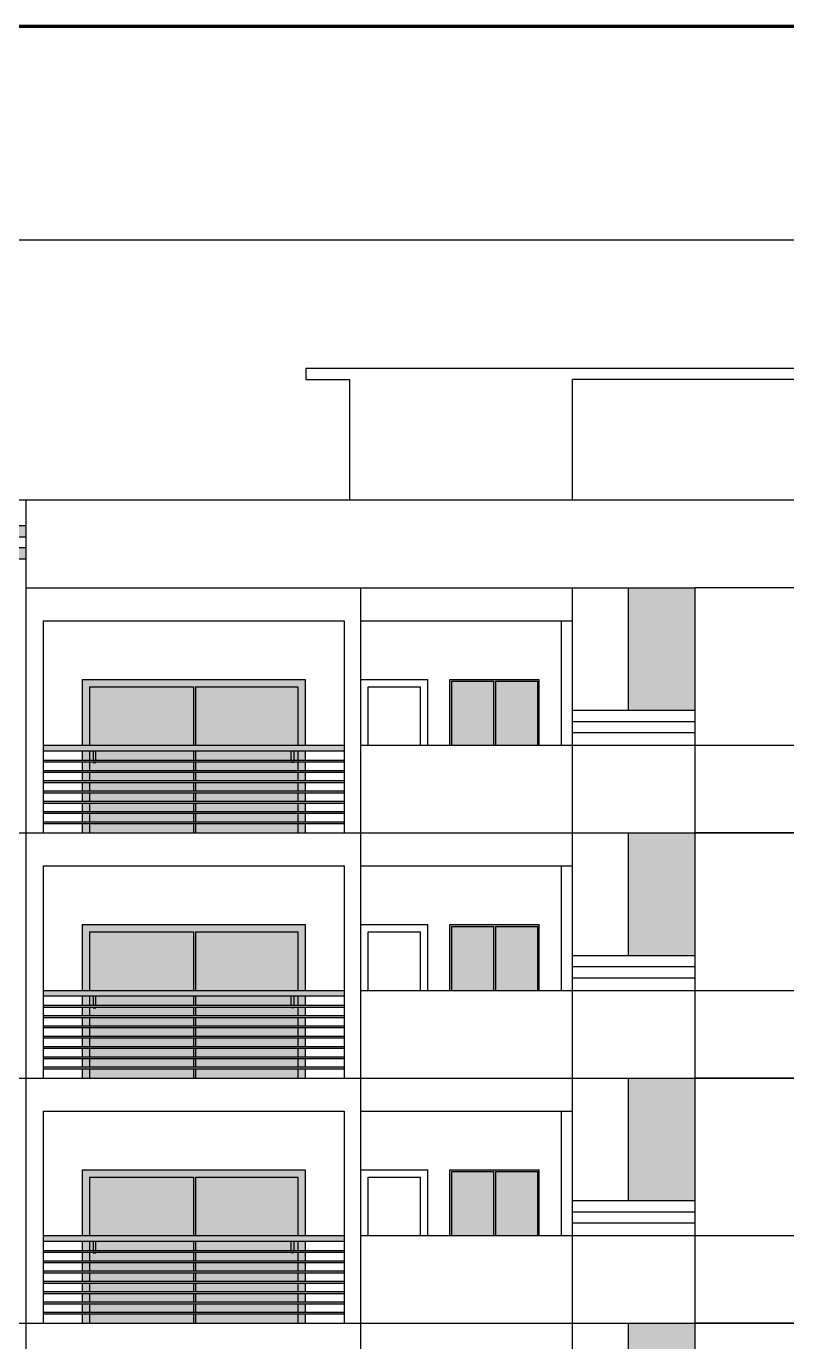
# Model space of a CAD drawing. Header units: metres. Extents: x 619 to 842, y 1450 to 1542.
# Drawn here: x 711.38 to 721.77, y 1523.83 to 1541.81 of the extents above; entities that cross this region are included whole.
import ezdxf

# ---------------------------------------------------------------- set-up
doc = ezdxf.new("R2010")
doc.units = ezdxf.units.M
doc.header["$LTSCALE"] = 0.5
doc.header["$MEASUREMENT"] = 0
doc.layers.add('_Floor', color=153, linetype='Continuous')

msp = doc.modelspace()

# ---------------------------------------------------------------- hatches: boundary and pattern name
h = msp.add_hatch(color=9)
h.dxf.hatch_style = 1
h.paths.add_polyline_path([(711.37715, 1534.98149), (709.85308, 1534.98149), (709.85308, 1534.83149), (711.37715, 1534.83149)])
h = msp.add_hatch(color=9)
h.dxf.hatch_style = 1
h.paths.add_polyline_path([(711.37715, 1534.68149), (709.85308, 1534.68149), (709.85308, 1534.53149), (711.37715, 1534.53149)])
h = msp.add_hatch(color=131)
h.dxf.hatch_style = 1
h.paths.add_polyline_path([(719.60715, 1532.45449), (720.52159, 1532.45449), (720.52159, 1534.13349), (719.60715, 1534.13349)])
h = msp.add_hatch(color=131)
h.dxf.hatch_style = 1
h.paths.add_polyline_path([(705.89048, 1530.78149), (705.89048, 1531.98149), (702.53752, 1531.98149), (702.53752, 1530.78149)])
h.paths.add_polyline_path([(707.85928, 1532.85649), (706.98233, 1532.85649), (706.98233, 1531.70649), (707.85928, 1531.70649)])
h.paths.add_polyline_path([(707.88428, 1531.70649), (708.76122, 1531.70649), (708.76122, 1532.85649), (707.88428, 1532.85649)])
h.paths.add_polyline_path([(713.66326, 1531.98149), (713.66326, 1532.78149), (712.23919, 1532.78149), (712.23919, 1531.98149)])
h.paths.add_polyline_path([(715.08733, 1531.98149), (715.08733, 1532.78149), (713.68826, 1532.78149), (713.68826, 1531.98149)])
h.paths.add_polyline_path([(712.3288, 1531.90649), (712.3288, 1531.77836), (713.66326, 1531.77836), (713.66326, 1531.90649)])
h.paths.add_polyline_path([(713.68826, 1531.90649), (713.68826, 1531.77836), (714.99772, 1531.77836), (714.99772, 1531.90649)])
h.paths.add_polyline_path([(713.68826, 1531.75336), (713.68826, 1531.63774), (715.08733, 1531.63774), (715.08733, 1531.75336), (715.03435, 1531.75336), (715.03435, 1531.74315), (714.99772, 1531.74315), (714.99772, 1531.75336)])
h.paths.add_polyline_path([(712.3288, 1531.75336), (712.3288, 1531.74315), (712.29218, 1531.74315), (712.29218, 1531.75336), (712.23919, 1531.75336), (712.23919, 1531.63774), (713.66326, 1531.63774), (713.66326, 1531.75336)])
h.paths.add_polyline_path([(713.66326, 1531.49711), (713.66326, 1531.61274), (712.23919, 1531.61274), (712.23919, 1531.49711)])
h.paths.add_polyline_path([(713.68826, 1531.61274), (713.68826, 1531.49711), (715.08733, 1531.49711), (715.08733, 1531.61274)])
h.paths.add_polyline_path([(715.08733, 1531.35649), (715.08733, 1531.47211), (713.68826, 1531.47211), (713.68826, 1531.35649)])
h.paths.add_polyline_path([(712.23919, 1531.77836), (712.29218, 1531.77836), (712.29218, 1531.90649), (712.23919, 1531.90649)])
h.paths.add_polyline_path([(715.08733, 1531.77836), (715.08733, 1531.90649), (715.03435, 1531.90649), (715.03435, 1531.77836)])
h.paths.add_polyline_path([(713.66326, 1531.35649), (713.66326, 1531.47211), (712.23919, 1531.47211), (712.23919, 1531.35649)])
h.paths.add_polyline_path([(713.66326, 1531.21586), (713.66326, 1531.33149), (712.23919, 1531.33149), (712.23919, 1531.21586)])
h.paths.add_polyline_path([(713.66326, 1531.07524), (713.66326, 1531.19086), (712.23919, 1531.19086), (712.23919, 1531.07524)])
h.paths.add_polyline_path([(713.68826, 1531.19086), (713.68826, 1531.07524), (715.08733, 1531.07524), (715.08733, 1531.19086)])
h.paths.add_polyline_path([(713.68826, 1531.33149), (713.68826, 1531.21586), (715.08733, 1531.21586), (715.08733, 1531.33149)])
h.paths.add_polyline_path([(712.23919, 1530.90961), (712.23919, 1530.78149), (713.66326, 1530.78149), (713.66326, 1530.90961)])
h.paths.add_polyline_path([(713.66326, 1530.93461), (713.66326, 1531.05024), (712.23919, 1531.05024), (712.23919, 1530.93461)])
h.paths.add_polyline_path([(715.08733, 1530.93461), (715.08733, 1531.05024), (713.68826, 1531.05024), (713.68826, 1530.93461)])
h.paths.add_polyline_path([(715.08733, 1530.78149), (715.08733, 1530.90961), (713.68826, 1530.90961), (713.68826, 1530.78149)])
h.paths.add_polyline_path([(717.76576, 1532.85649), (717.19363, 1532.85649), (717.19363, 1531.98149), (717.76576, 1531.98149)])
h.paths.add_polyline_path([(717.79076, 1531.98149), (718.36289, 1531.98149), (718.36289, 1532.85649), (717.79076, 1532.85649)])
at = {"true_color": 0x636466}
h = msp.add_hatch(color=251, dxfattribs=at)
h.dxf.hatch_style = 1
h.paths.add_polyline_path([(717.16863, 1532.88149), (717.16863, 1531.98149), (717.19363, 1531.98149), (717.19363, 1532.85649), (717.76576, 1532.85649), (717.76576, 1531.98149), (717.79076, 1531.98149), (717.79076, 1532.85649), (718.36289, 1532.85649), (718.36289, 1531.98149), (718.38789, 1531.98149), (718.38789, 1532.88149)])
h.paths.add_polyline_path([(712.13919, 1532.88149), (712.13919, 1531.98149), (712.23919, 1531.98149), (712.23919, 1532.78149), (713.66326, 1532.78149), (713.66326, 1531.98149), (713.68826, 1531.98149), (713.68826, 1532.78149), (715.08733, 1532.78149), (715.08733, 1531.98149), (715.18733, 1531.98149), (715.18733, 1532.88149)])
h.paths.add_polyline_path([(715.18733, 1531.77836), (715.18733, 1531.90649), (715.08733, 1531.90649), (715.08733, 1531.77836)])
h.paths.add_polyline_path([(715.08733, 1531.63774), (715.18733, 1531.63774), (715.18733, 1531.75336), (715.08733, 1531.75336)])
h.paths.add_polyline_path([(715.18733, 1531.49711), (715.18733, 1531.61274), (715.08733, 1531.61274), (715.08733, 1531.49711)])
h.paths.add_polyline_path([(715.08733, 1531.35649), (715.18733, 1531.35649), (715.18733, 1531.47211), (715.08733, 1531.47211)])
h.paths.add_polyline_path([(715.18733, 1531.33149), (715.08733, 1531.33149), (715.08733, 1531.21586), (715.18733, 1531.21586)])
h.paths.add_polyline_path([(715.18733, 1531.19086), (715.08733, 1531.19086), (715.08733, 1531.07524), (715.18733, 1531.07524)])
h.paths.add_polyline_path([(715.18733, 1531.05024), (715.08733, 1531.05024), (715.08733, 1530.93461), (715.18733, 1530.93461)])
h.paths.add_polyline_path([(715.18733, 1530.90961), (715.08733, 1530.90961), (715.08733, 1530.78149), (715.18733, 1530.78149)])
h.paths.add_polyline_path([(712.13919, 1531.77836), (712.23919, 1531.77836), (712.23919, 1531.90649), (712.13919, 1531.90649)])
h.paths.add_polyline_path([(712.23919, 1531.75336), (712.13919, 1531.75336), (712.13919, 1531.63774), (712.23919, 1531.63774)])
h.paths.add_polyline_path([(712.23919, 1531.61274), (712.13919, 1531.61274), (712.13919, 1531.49711), (712.23919, 1531.49711)])
h.paths.add_polyline_path([(712.23919, 1531.47211), (712.13919, 1531.47211), (712.13919, 1531.35649), (712.23919, 1531.35649)])
h.paths.add_polyline_path([(712.23919, 1531.33149), (712.13919, 1531.33149), (712.13919, 1531.21586), (712.23919, 1531.21586)])
h.paths.add_polyline_path([(712.23919, 1531.19086), (712.13919, 1531.19086), (712.13919, 1531.07524), (712.23919, 1531.07524)])
h.paths.add_polyline_path([(712.23919, 1531.05024), (712.13919, 1531.05024), (712.13919, 1530.93461), (712.23919, 1530.93461)])
h.paths.add_polyline_path([(712.23919, 1530.90961), (712.13919, 1530.90961), (712.13919, 1530.78149), (712.23919, 1530.78149)])
h.paths.add_polyline_path([(713.68826, 1530.90961), (713.66326, 1530.90961), (713.66326, 1530.78149), (713.68826, 1530.78149)])
h.paths.add_polyline_path([(713.66326, 1530.93461), (713.68826, 1530.93461), (713.68826, 1531.05024), (713.66326, 1531.05024)])
h.paths.add_polyline_path([(713.66326, 1531.07524), (713.68826, 1531.07524), (713.68826, 1531.19086), (713.66326, 1531.19086)])
h.paths.add_polyline_path([(713.66326, 1531.21586), (713.68826, 1531.21586), (713.68826, 1531.33149), (713.66326, 1531.33149)])
h.paths.add_polyline_path([(713.66326, 1531.35649), (713.68826, 1531.35649), (713.68826, 1531.47211), (713.66326, 1531.47211)])
h.paths.add_polyline_path([(713.66326, 1531.49711), (713.68826, 1531.49711), (713.68826, 1531.61274), (713.66326, 1531.61274)])
h.paths.add_polyline_path([(713.66326, 1531.63774), (713.68826, 1531.63774), (713.68826, 1531.75336), (713.66326, 1531.75336)])
h.paths.add_polyline_path([(713.66326, 1531.77836), (713.68826, 1531.77836), (713.68826, 1531.90649), (713.66326, 1531.90649)])
h = msp.add_hatch(color=9)
h.dxf.hatch_style = 1
h.paths.add_polyline_path([(715.72076, 1531.90649), (715.72076, 1531.98149), (711.60576, 1531.98149), (711.60576, 1531.90649)])
h.paths.add_polyline_path([(711.60576, 1531.77836), (711.60576, 1531.75336), (715.72076, 1531.75336), (715.72076, 1531.77836)])
h.paths.add_polyline_path([(715.72076, 1531.61274), (715.72076, 1531.63774), (711.60576, 1531.63774), (711.60576, 1531.61274)])
h.paths.add_polyline_path([(715.72076, 1531.47211), (715.72076, 1531.49711), (711.60576, 1531.49711), (711.60576, 1531.47211)])
h.paths.add_polyline_path([(715.72076, 1531.33149), (715.72076, 1531.35649), (711.60576, 1531.35649), (711.60576, 1531.33149)])
h.paths.add_polyline_path([(711.60576, 1531.21586), (711.60576, 1531.19086), (715.72076, 1531.19086), (715.72076, 1531.21586)])
h.paths.add_polyline_path([(715.72076, 1531.05024), (715.72076, 1531.07524), (711.60576, 1531.07524), (711.60576, 1531.05024)])
h.paths.add_polyline_path([(711.60576, 1530.93461), (711.60576, 1530.90961), (715.72076, 1530.90961), (715.72076, 1530.93461)])
at = {"true_color": 0x991b1e}
h = msp.add_hatch(color=244, dxfattribs=at)
h.dxf.hatch_style = 1
h.paths.add_polyline_path([(715.03435, 1531.90649), (714.99772, 1531.90649), (714.99772, 1531.77836), (715.03435, 1531.77836)])
h.paths.add_polyline_path([(714.99772, 1531.74315), (715.03435, 1531.74315), (715.03435, 1531.75336), (714.99772, 1531.75336)])
h.paths.add_polyline_path([(712.3288, 1531.90649), (712.29218, 1531.90649), (712.29218, 1531.77836), (712.3288, 1531.77836)])
h.paths.add_polyline_path([(712.3288, 1531.74315), (712.3288, 1531.75336), (712.29218, 1531.75336), (712.29218, 1531.74315)])
h = msp.add_hatch(color=131)
h.dxf.hatch_style = 1
h.paths.add_polyline_path([(719.60715, 1529.10249), (720.52159, 1529.10249), (720.52159, 1530.78149), (719.60715, 1530.78149)])
h = msp.add_hatch(color=131)
h.dxf.hatch_style = 1
h.paths.add_polyline_path([(705.89048, 1527.42949), (705.89048, 1528.62949), (702.53752, 1528.62949), (702.53752, 1527.42949)])
h.paths.add_polyline_path([(707.85928, 1529.50449), (706.98233, 1529.50449), (706.98233, 1528.35449), (707.85928, 1528.35449)])
h.paths.add_polyline_path([(707.88428, 1528.35449), (708.76122, 1528.35449), (708.76122, 1529.50449), (707.88428, 1529.50449)])
h.paths.add_polyline_path([(713.66326, 1528.62949), (713.66326, 1529.42949), (712.23919, 1529.42949), (712.23919, 1528.62949)])
h.paths.add_polyline_path([(715.08733, 1528.62949), (715.08733, 1529.42949), (713.68826, 1529.42949), (713.68826, 1528.62949)])
h.paths.add_polyline_path([(712.3288, 1528.55449), (712.3288, 1528.42636), (713.66326, 1528.42636), (713.66326, 1528.55449)])
h.paths.add_polyline_path([(713.68826, 1528.55449), (713.68826, 1528.42636), (714.99772, 1528.42636), (714.99772, 1528.55449)])
h.paths.add_polyline_path([(713.68826, 1528.40136), (713.68826, 1528.28574), (715.08733, 1528.28574), (715.08733, 1528.40136), (715.03435, 1528.40136), (715.03435, 1528.39115), (714.99772, 1528.39115), (714.99772, 1528.40136)])
h.paths.add_polyline_path([(712.3288, 1528.40136), (712.3288, 1528.39115), (712.29218, 1528.39115), (712.29218, 1528.40136), (712.23919, 1528.40136), (712.23919, 1528.28574), (713.66326, 1528.28574), (713.66326, 1528.40136)])
h.paths.add_polyline_path([(713.66326, 1528.14511), (713.66326, 1528.26074), (712.23919, 1528.26074), (712.23919, 1528.14511)])
h.paths.add_polyline_path([(713.68826, 1528.26074), (713.68826, 1528.14511), (715.08733, 1528.14511), (715.08733, 1528.26074)])
h.paths.add_polyline_path([(715.08733, 1528.00449), (715.08733, 1528.12011), (713.68826, 1528.12011), (713.68826, 1528.00449)])
h.paths.add_polyline_path([(712.23919, 1528.42636), (712.29218, 1528.42636), (712.29218, 1528.55449), (712.23919, 1528.55449)])
h.paths.add_polyline_path([(715.08733, 1528.42636), (715.08733, 1528.55449), (715.03435, 1528.55449), (715.03435, 1528.42636)])
h.paths.add_polyline_path([(713.66326, 1528.00449), (713.66326, 1528.12011), (712.23919, 1528.12011), (712.23919, 1528.00449)])
h.paths.add_polyline_path([(713.66326, 1527.86386), (713.66326, 1527.97949), (712.23919, 1527.97949), (712.23919, 1527.86386)])
h.paths.add_polyline_path([(713.66326, 1527.72324), (713.66326, 1527.83886), (712.23919, 1527.83886), (712.23919, 1527.72324)])
h.paths.add_polyline_path([(713.68826, 1527.83886), (713.68826, 1527.72324), (715.08733, 1527.72324), (715.08733, 1527.83886)])
h.paths.add_polyline_path([(713.68826, 1527.97949), (713.68826, 1527.86386), (715.08733, 1527.86386), (715.08733, 1527.97949)])
h.paths.add_polyline_path([(712.23919, 1527.55761), (712.23919, 1527.42949), (713.66326, 1527.42949), (713.66326, 1527.55761)])
h.paths.add_polyline_path([(713.66326, 1527.58261), (713.66326, 1527.69824), (712.23919, 1527.69824), (712.23919, 1527.58261)])
h.paths.add_polyline_path([(715.08733, 1527.58261), (715.08733, 1527.69824), (713.68826, 1527.69824), (713.68826, 1527.58261)])
h.paths.add_polyline_path([(715.08733, 1527.42949), (715.08733, 1527.55761), (713.68826, 1527.55761), (713.68826, 1527.42949)])
h.paths.add_polyline_path([(717.76576, 1529.50449), (717.19363, 1529.50449), (717.19363, 1528.62949), (717.76576, 1528.62949)])
h.paths.add_polyline_path([(717.79076, 1528.62949), (718.36289, 1528.62949), (718.36289, 1529.50449), (717.79076, 1529.50449)])
at = {"true_color": 0x636466}
h = msp.add_hatch(color=251, dxfattribs=at)
h.dxf.hatch_style = 1
h.paths.add_polyline_path([(717.16863, 1529.52949), (717.16863, 1528.62949), (717.19363, 1528.62949), (717.19363, 1529.50449), (717.76576, 1529.50449), (717.76576, 1528.62949), (717.79076, 1528.62949), (717.79076, 1529.50449), (718.36289, 1529.50449), (718.36289, 1528.62949), (718.38789, 1528.62949), (718.38789, 1529.52949)])
h.paths.add_polyline_path([(712.13919, 1529.52949), (712.13919, 1528.62949), (712.23919, 1528.62949), (712.23919, 1529.42949), (713.66326, 1529.42949), (713.66326, 1528.62949), (713.68826, 1528.62949), (713.68826, 1529.42949), (715.08733, 1529.42949), (715.08733, 1528.62949), (715.18733, 1528.62949), (715.18733, 1529.52949)])
h.paths.add_polyline_path([(715.18733, 1528.42636), (715.18733, 1528.55449), (715.08733, 1528.55449), (715.08733, 1528.42636)])
h.paths.add_polyline_path([(715.08733, 1528.28574), (715.18733, 1528.28574), (715.18733, 1528.40136), (715.08733, 1528.40136)])
h.paths.add_polyline_path([(715.18733, 1528.14511), (715.18733, 1528.26074), (715.08733, 1528.26074), (715.08733, 1528.14511)])
h.paths.add_polyline_path([(715.08733, 1528.00449), (715.18733, 1528.00449), (715.18733, 1528.12011), (715.08733, 1528.12011)])
h.paths.add_polyline_path([(715.18733, 1527.97949), (715.08733, 1527.97949), (715.08733, 1527.86386), (715.18733, 1527.86386)])
h.paths.add_polyline_path([(715.18733, 1527.83886), (715.08733, 1527.83886), (715.08733, 1527.72324), (715.18733, 1527.72324)])
h.paths.add_polyline_path([(715.18733, 1527.69824), (715.08733, 1527.69824), (715.08733, 1527.58261), (715.18733, 1527.58261)])
h.paths.add_polyline_path([(715.18733, 1527.55761), (715.08733, 1527.55761), (715.08733, 1527.42949), (715.18733, 1527.42949)])
h.paths.add_polyline_path([(712.13919, 1528.42636), (712.23919, 1528.42636), (712.23919, 1528.55449), (712.13919, 1528.55449)])
h.paths.add_polyline_path([(712.23919, 1528.40136), (712.13919, 1528.40136), (712.13919, 1528.28574), (712.23919, 1528.28574)])
h.paths.add_polyline_path([(712.23919, 1528.26074), (712.13919, 1528.26074), (712.13919, 1528.14511), (712.23919, 1528.14511)])
h.paths.add_polyline_path([(712.23919, 1528.12011), (712.13919, 1528.12011), (712.13919, 1528.00449), (712.23919, 1528.00449)])
h.paths.add_polyline_path([(712.23919, 1527.97949), (712.13919, 1527.97949), (712.13919, 1527.86386), (712.23919, 1527.86386)])
h.paths.add_polyline_path([(712.23919, 1527.83886), (712.13919, 1527.83886), (712.13919, 1527.72324), (712.23919, 1527.72324)])
h.paths.add_polyline_path([(712.23919, 1527.69824), (712.13919, 1527.69824), (712.13919, 1527.58261), (712.23919, 1527.58261)])
h.paths.add_polyline_path([(712.23919, 1527.55761), (712.13919, 1527.55761), (712.13919, 1527.42949), (712.23919, 1527.42949)])
h.paths.add_polyline_path([(713.68826, 1527.55761), (713.66326, 1527.55761), (713.66326, 1527.42949), (713.68826, 1527.42949)])
h.paths.add_polyline_path([(713.66326, 1527.58261), (713.68826, 1527.58261), (713.68826, 1527.69824), (713.66326, 1527.69824)])
h.paths.add_polyline_path([(713.66326, 1527.72324), (713.68826, 1527.72324), (713.68826, 1527.83886), (713.66326, 1527.83886)])
h.paths.add_polyline_path([(713.66326, 1527.86386), (713.68826, 1527.86386), (713.68826, 1527.97949), (713.66326, 1527.97949)])
h.paths.add_polyline_path([(713.66326, 1528.00449), (713.68826, 1528.00449), (713.68826, 1528.12011), (713.66326, 1528.12011)])
h.paths.add_polyline_path([(713.66326, 1528.14511), (713.68826, 1528.14511), (713.68826, 1528.26074), (713.66326, 1528.26074)])
h.paths.add_polyline_path([(713.66326, 1528.28574), (713.68826, 1528.28574), (713.68826, 1528.40136), (713.66326, 1528.40136)])
h.paths.add_polyline_path([(713.66326, 1528.42636), (713.68826, 1528.42636), (713.68826, 1528.55449), (713.66326, 1528.55449)])
h = msp.add_hatch(color=9)
h.dxf.hatch_style = 1
h.paths.add_polyline_path([(715.72076, 1528.55449), (715.72076, 1528.62949), (711.60576, 1528.62949), (711.60576, 1528.55449)])
h.paths.add_polyline_path([(711.60576, 1528.42636), (711.60576, 1528.40136), (715.72076, 1528.40136), (715.72076, 1528.42636)])
h.paths.add_polyline_path([(715.72076, 1528.26074), (715.72076, 1528.28574), (711.60576, 1528.28574), (711.60576, 1528.26074)])
h.paths.add_polyline_path([(715.72076, 1528.12011), (715.72076, 1528.14511), (711.60576, 1528.14511), (711.60576, 1528.12011)])
h.paths.add_polyline_path([(715.72076, 1527.97949), (715.72076, 1528.00449), (711.60576, 1528.00449), (711.60576, 1527.97949)])
h.paths.add_polyline_path([(711.60576, 1527.86386), (711.60576, 1527.83886), (715.72076, 1527.83886), (715.72076, 1527.86386)])
h.paths.add_polyline_path([(715.72076, 1527.69824), (715.72076, 1527.72324), (711.60576, 1527.72324), (711.60576, 1527.69824)])
h.paths.add_polyline_path([(711.60576, 1527.58261), (711.60576, 1527.55761), (715.72076, 1527.55761), (715.72076, 1527.58261)])
at = {"true_color": 0x991b1e}
h = msp.add_hatch(color=244, dxfattribs=at)
h.dxf.hatch_style = 1
h.paths.add_polyline_path([(715.03435, 1528.55449), (714.99772, 1528.55449), (714.99772, 1528.42636), (715.03435, 1528.42636)])
h.paths.add_polyline_path([(714.99772, 1528.39115), (715.03435, 1528.39115), (715.03435, 1528.40136), (714.99772, 1528.40136)])
h.paths.add_polyline_path([(712.3288, 1528.55449), (712.29218, 1528.55449), (712.29218, 1528.42636), (712.3288, 1528.42636)])
h.paths.add_polyline_path([(712.3288, 1528.39115), (712.3288, 1528.40136), (712.29218, 1528.40136), (712.29218, 1528.39115)])
h = msp.add_hatch(color=131)
h.dxf.hatch_style = 1
h.paths.add_polyline_path([(719.60715, 1525.75049), (720.52159, 1525.75049), (720.52159, 1527.42949), (719.60715, 1527.42949)])
h = msp.add_hatch(color=131)
h.dxf.hatch_style = 1
h.paths.add_polyline_path([(705.89048, 1524.07749), (705.89048, 1525.27749), (702.53752, 1525.27749), (702.53752, 1524.07749)])
h.paths.add_polyline_path([(707.85928, 1526.15249), (706.98233, 1526.15249), (706.98233, 1525.00249), (707.85928, 1525.00249)])
h.paths.add_polyline_path([(707.88428, 1525.00249), (708.76122, 1525.00249), (708.76122, 1526.15249), (707.88428, 1526.15249)])
h.paths.add_polyline_path([(713.66326, 1525.27749), (713.66326, 1526.07749), (712.23919, 1526.07749), (712.23919, 1525.27749)])
h.paths.add_polyline_path([(715.08733, 1525.27749), (715.08733, 1526.07749), (713.68826, 1526.07749), (713.68826, 1525.27749)])
h.paths.add_polyline_path([(712.3288, 1525.20249), (712.3288, 1525.07436), (713.66326, 1525.07436), (713.66326, 1525.20249)])
h.paths.add_polyline_path([(713.68826, 1525.20249), (713.68826, 1525.07436), (714.99772, 1525.07436), (714.99772, 1525.20249)])
h.paths.add_polyline_path([(713.68826, 1525.04936), (713.68826, 1524.93374), (715.08733, 1524.93374), (715.08733, 1525.04936), (715.03435, 1525.04936), (715.03435, 1525.03915), (714.99772, 1525.03915), (714.99772, 1525.04936)])
h.paths.add_polyline_path([(712.3288, 1525.04936), (712.3288, 1525.03915), (712.29218, 1525.03915), (712.29218, 1525.04936), (712.23919, 1525.04936), (712.23919, 1524.93374), (713.66326, 1524.93374), (713.66326, 1525.04936)])
h.paths.add_polyline_path([(713.66326, 1524.79311), (713.66326, 1524.90874), (712.23919, 1524.90874), (712.23919, 1524.79311)])
h.paths.add_polyline_path([(713.68826, 1524.90874), (713.68826, 1524.79311), (715.08733, 1524.79311), (715.08733, 1524.90874)])
h.paths.add_polyline_path([(715.08733, 1524.65249), (715.08733, 1524.76811), (713.68826, 1524.76811), (713.68826, 1524.65249)])
h.paths.add_polyline_path([(712.23919, 1525.07436), (712.29218, 1525.07436), (712.29218, 1525.20249), (712.23919, 1525.20249)])
h.paths.add_polyline_path([(715.08733, 1525.07436), (715.08733, 1525.20249), (715.03435, 1525.20249), (715.03435, 1525.07436)])
h.paths.add_polyline_path([(713.66326, 1524.65249), (713.66326, 1524.76811), (712.23919, 1524.76811), (712.23919, 1524.65249)])
h.paths.add_polyline_path([(713.66326, 1524.51186), (713.66326, 1524.62749), (712.23919, 1524.62749), (712.23919, 1524.51186)])
h.paths.add_polyline_path([(713.66326, 1524.37124), (713.66326, 1524.48686), (712.23919, 1524.48686), (712.23919, 1524.37124)])
h.paths.add_polyline_path([(713.68826, 1524.48686), (713.68826, 1524.37124), (715.08733, 1524.37124), (715.08733, 1524.48686)])
h.paths.add_polyline_path([(713.68826, 1524.62749), (713.68826, 1524.51186), (715.08733, 1524.51186), (715.08733, 1524.62749)])
h.paths.add_polyline_path([(712.23919, 1524.20561), (712.23919, 1524.07749), (713.66326, 1524.07749), (713.66326, 1524.20561)])
h.paths.add_polyline_path([(713.66326, 1524.23061), (713.66326, 1524.34624), (712.23919, 1524.34624), (712.23919, 1524.23061)])
h.paths.add_polyline_path([(715.08733, 1524.23061), (715.08733, 1524.34624), (713.68826, 1524.34624), (713.68826, 1524.23061)])
h.paths.add_polyline_path([(715.08733, 1524.07749), (715.08733, 1524.20561), (713.68826, 1524.20561), (713.68826, 1524.07749)])
h.paths.add_polyline_path([(717.76576, 1526.15249), (717.19363, 1526.15249), (717.19363, 1525.27749), (717.76576, 1525.27749)])
h.paths.add_polyline_path([(717.79076, 1525.27749), (718.36289, 1525.27749), (718.36289, 1526.15249), (717.79076, 1526.15249)])
at = {"true_color": 0x636466}
h = msp.add_hatch(color=251, dxfattribs=at)
h.dxf.hatch_style = 1
h.paths.add_polyline_path([(717.16863, 1526.17749), (717.16863, 1525.27749), (717.19363, 1525.27749), (717.19363, 1526.15249), (717.76576, 1526.15249), (717.76576, 1525.27749), (717.79076, 1525.27749), (717.79076, 1526.15249), (718.36289, 1526.15249), (718.36289, 1525.27749), (718.38789, 1525.27749), (718.38789, 1526.17749)])
h.paths.add_polyline_path([(712.13919, 1526.17749), (712.13919, 1525.27749), (712.23919, 1525.27749), (712.23919, 1526.07749), (713.66326, 1526.07749), (713.66326, 1525.27749), (713.68826, 1525.27749), (713.68826, 1526.07749), (715.08733, 1526.07749), (715.08733, 1525.27749), (715.18733, 1525.27749), (715.18733, 1526.17749)])
h.paths.add_polyline_path([(715.18733, 1525.07436), (715.18733, 1525.20249), (715.08733, 1525.20249), (715.08733, 1525.07436)])
h.paths.add_polyline_path([(715.08733, 1524.93374), (715.18733, 1524.93374), (715.18733, 1525.04936), (715.08733, 1525.04936)])
h.paths.add_polyline_path([(715.18733, 1524.79311), (715.18733, 1524.90874), (715.08733, 1524.90874), (715.08733, 1524.79311)])
h.paths.add_polyline_path([(715.08733, 1524.65249), (715.18733, 1524.65249), (715.18733, 1524.76811), (715.08733, 1524.76811)])
h.paths.add_polyline_path([(715.18733, 1524.62749), (715.08733, 1524.62749), (715.08733, 1524.51186), (715.18733, 1524.51186)])
h.paths.add_polyline_path([(715.18733, 1524.48686), (715.08733, 1524.48686), (715.08733, 1524.37124), (715.18733, 1524.37124)])
h.paths.add_polyline_path([(715.18733, 1524.34624), (715.08733, 1524.34624), (715.08733, 1524.23061), (715.18733, 1524.23061)])
h.paths.add_polyline_path([(715.18733, 1524.20561), (715.08733, 1524.20561), (715.08733, 1524.07749), (715.18733, 1524.07749)])
h.paths.add_polyline_path([(712.13919, 1525.07436), (712.23919, 1525.07436), (712.23919, 1525.20249), (712.13919, 1525.20249)])
h.paths.add_polyline_path([(712.23919, 1525.04936), (712.13919, 1525.04936), (712.13919, 1524.93374), (712.23919, 1524.93374)])
h.paths.add_polyline_path([(712.23919, 1524.90874), (712.13919, 1524.90874), (712.13919, 1524.79311), (712.23919, 1524.79311)])
h.paths.add_polyline_path([(712.23919, 1524.76811), (712.13919, 1524.76811), (712.13919, 1524.65249), (712.23919, 1524.65249)])
h.paths.add_polyline_path([(712.23919, 1524.62749), (712.13919, 1524.62749), (712.13919, 1524.51186), (712.23919, 1524.51186)])
h.paths.add_polyline_path([(712.23919, 1524.48686), (712.13919, 1524.48686), (712.13919, 1524.37124), (712.23919, 1524.37124)])
h.paths.add_polyline_path([(712.23919, 1524.34624), (712.13919, 1524.34624), (712.13919, 1524.23061), (712.23919, 1524.23061)])
h.paths.add_polyline_path([(712.23919, 1524.20561), (712.13919, 1524.20561), (712.13919, 1524.07749), (712.23919, 1524.07749)])
h.paths.add_polyline_path([(713.68826, 1524.20561), (713.66326, 1524.20561), (713.66326, 1524.07749), (713.68826, 1524.07749)])
h.paths.add_polyline_path([(713.66326, 1524.23061), (713.68826, 1524.23061), (713.68826, 1524.34624), (713.66326, 1524.34624)])
h.paths.add_polyline_path([(713.66326, 1524.37124), (713.68826, 1524.37124), (713.68826, 1524.48686), (713.66326, 1524.48686)])
h.paths.add_polyline_path([(713.66326, 1524.51186), (713.68826, 1524.51186), (713.68826, 1524.62749), (713.66326, 1524.62749)])
h.paths.add_polyline_path([(713.66326, 1524.65249), (713.68826, 1524.65249), (713.68826, 1524.76811), (713.66326, 1524.76811)])
h.paths.add_polyline_path([(713.66326, 1524.79311), (713.68826, 1524.79311), (713.68826, 1524.90874), (713.66326, 1524.90874)])
h.paths.add_polyline_path([(713.66326, 1524.93374), (713.68826, 1524.93374), (713.68826, 1525.04936), (713.66326, 1525.04936)])
h.paths.add_polyline_path([(713.66326, 1525.07436), (713.68826, 1525.07436), (713.68826, 1525.20249), (713.66326, 1525.20249)])
h = msp.add_hatch(color=9)
h.dxf.hatch_style = 1
h.paths.add_polyline_path([(715.72076, 1525.20249), (715.72076, 1525.27749), (711.60576, 1525.27749), (711.60576, 1525.20249)])
h.paths.add_polyline_path([(711.60576, 1525.07436), (711.60576, 1525.04936), (715.72076, 1525.04936), (715.72076, 1525.07436)])
h.paths.add_polyline_path([(715.72076, 1524.90874), (715.72076, 1524.93374), (711.60576, 1524.93374), (711.60576, 1524.90874)])
h.paths.add_polyline_path([(715.72076, 1524.76811), (715.72076, 1524.79311), (711.60576, 1524.79311), (711.60576, 1524.76811)])
h.paths.add_polyline_path([(715.72076, 1524.62749), (715.72076, 1524.65249), (711.60576, 1524.65249), (711.60576, 1524.62749)])
h.paths.add_polyline_path([(711.60576, 1524.51186), (711.60576, 1524.48686), (715.72076, 1524.48686), (715.72076, 1524.51186)])
h.paths.add_polyline_path([(715.72076, 1524.34624), (715.72076, 1524.37124), (711.60576, 1524.37124), (711.60576, 1524.34624)])
h.paths.add_polyline_path([(711.60576, 1524.23061), (711.60576, 1524.20561), (715.72076, 1524.20561), (715.72076, 1524.23061)])
at = {"true_color": 0x991b1e}
h = msp.add_hatch(color=244, dxfattribs=at)
h.dxf.hatch_style = 1
h.paths.add_polyline_path([(715.03435, 1525.20249), (714.99772, 1525.20249), (714.99772, 1525.07436), (715.03435, 1525.07436)])
h.paths.add_polyline_path([(714.99772, 1525.03915), (715.03435, 1525.03915), (715.03435, 1525.04936), (714.99772, 1525.04936)])
h.paths.add_polyline_path([(712.3288, 1525.20249), (712.29218, 1525.20249), (712.29218, 1525.07436), (712.3288, 1525.07436)])
h.paths.add_polyline_path([(712.3288, 1525.03915), (712.3288, 1525.04936), (712.29218, 1525.04936), (712.29218, 1525.03915)])
h = msp.add_hatch(color=131)
h.dxf.hatch_style = 1
h.paths.add_polyline_path([(719.60715, 1522.39849), (720.52159, 1522.39849), (720.52159, 1524.07749), (719.60715, 1524.07749)])

# ---------------------------------------------------------------- linework, layer by layer
at = {"lineweight": 80}
msp.add_line((697.71083, 1541.81002), (828.58574, 1541.81002), dxfattribs=at)
for p, q in [((715.79696, 1537.13349), (715.19696, 1537.13349)), ((715.19696, 1537.13349), (715.19696, 1536.98349)), ((722.19808, 1537.13349), (715.79696, 1537.13349)), ((715.19696, 1536.98349), (715.79696, 1536.98349)), ((715.79696, 1536.98349), (715.79696, 1535.33349)), ((718.84511, 1535.33349), (718.84511, 1536.98349)), ((722.19808, 1536.98349), (718.84511, 1536.98349)), ((738.50567, 1535.33349), (702.53752, 1535.33349)), ((711.37715, 1513.57149), (711.37715, 1535.33349)), ((711.37715, 1534.98149), (709.85308, 1534.98149)), ((711.37715, 1534.83149), (711.37715, 1534.98149)), ((709.85308, 1534.83149), (711.37715, 1534.83149)), ((711.37715, 1534.68149), (709.85308, 1534.68149)), ((711.37715, 1534.53149), (711.37715, 1534.68149)), ((709.85308, 1534.53149), (711.37715, 1534.53149)), ((711.37715, 1534.13349), (720.52159, 1534.13349)), ((715.94937, 1530.78149), (715.94937, 1534.13349)), ((715.94937, 1534.13349), (715.94937, 1534.13349)), ((718.84511, 1530.78149), (718.84511, 1534.13349)), ((719.60715, 1532.45449), (719.60715, 1534.13349)), ((720.52159, 1531.98149), (720.52159, 1534.13349)), ((720.52159, 1531.98149), (720.52159, 1534.13349)), ((729.66604, 1534.13349), (720.52159, 1534.13349)), ((711.60576, 1533.68349), (711.60576, 1530.78149)), ((711.60576, 1533.68349), (715.72076, 1533.68349)), ((715.72076, 1533.68349), (715.72076, 1530.78149)), ((715.94937, 1533.68349), (718.84511, 1533.68349)), ((718.69271, 1531.98149), (718.69271, 1533.68349)), ((720.52159, 1530.78149), (720.52159, 1533.25647)), ((712.13919, 1532.88149), (712.13919, 1531.98149)), ((712.13919, 1532.88149), (715.18733, 1532.88149)), ((712.23919, 1532.78149), (712.23919, 1531.98149)), ((712.23919, 1532.78149), (713.66326, 1532.78149)), ((713.66326, 1532.78149), (713.66326, 1531.98149)), ((713.68826, 1532.78149), (713.68826, 1531.98149)), ((713.68826, 1532.78149), (715.08733, 1532.78149)), ((715.08733, 1532.78149), (715.08733, 1531.98149)), ((715.18733, 1532.88149), (715.18733, 1531.98149)), ((715.94937, 1532.88149), (716.86382, 1532.88149)), ((716.04937, 1531.98149), (716.04937, 1532.78149)), ((716.04937, 1532.78149), (716.76382, 1532.78149)), ((716.76382, 1531.98149), (716.76382, 1532.78149)), ((716.86382, 1531.98149), (716.86382, 1532.88149)), ((717.16863, 1531.98149), (717.16863, 1532.88149)), ((717.16863, 1532.88149), (718.38789, 1532.88149)), ((717.76576, 1532.85649), (717.76576, 1531.98149)), ((717.79076, 1532.85649), (717.79076, 1531.98149)), ((718.38789, 1531.98149), (718.38789, 1532.88149)), ((720.52159, 1532.45449), (718.84511, 1532.45449)), ((720.52159, 1532.30249), (718.84511, 1532.30249)), ((720.52159, 1532.15049), (718.84511, 1532.15049)), ((711.60576, 1531.98149), (715.72076, 1531.98149)), ((711.60576, 1531.90649), (715.72076, 1531.90649)), ((712.13919, 1531.90649), (712.13919, 1531.77836)), ((712.23919, 1531.90649), (712.23919, 1531.77836)), ((713.66326, 1531.90649), (713.66326, 1531.77836)), ((713.68826, 1531.90649), (713.68826, 1531.77836)), ((715.08733, 1531.90649), (715.08733, 1531.77836)), ((715.18733, 1531.90649), (715.18733, 1531.77836)), ((715.94937, 1531.98149), (722.19808, 1531.98149)), ((711.60576, 1531.77836), (715.72076, 1531.77836)), ((711.60576, 1531.75336), (715.72076, 1531.75336)), ((712.13919, 1531.75336), (712.13919, 1531.63774)), ((712.23919, 1531.75336), (712.23919, 1531.63774)), ((713.66326, 1531.75336), (713.66326, 1531.63774)), ((713.68826, 1531.75336), (713.68826, 1531.63774)), ((715.08733, 1531.75336), (715.08733, 1531.63774)), ((715.18733, 1531.75336), (715.18733, 1531.63774)), ((711.60576, 1531.63774), (715.72076, 1531.63774)), ((711.60576, 1531.61274), (715.72076, 1531.61274)), ((711.60576, 1531.49711), (715.72076, 1531.49711)), ((712.13919, 1531.61274), (712.13919, 1531.49711)), ((712.23919, 1531.61274), (712.23919, 1531.49711)), ((713.66326, 1531.61274), (713.66326, 1531.49711)), ((713.68826, 1531.61274), (713.68826, 1531.49711)), ((715.08733, 1531.61274), (715.08733, 1531.49711)), ((715.18733, 1531.61274), (715.18733, 1531.49711)), ((711.60576, 1531.47211), (715.72076, 1531.47211)), ((711.60576, 1531.35649), (715.72076, 1531.35649)), ((711.60576, 1531.33149), (715.72076, 1531.33149)), ((712.13919, 1531.47211), (712.13919, 1531.35649)), ((712.13919, 1531.33149), (712.13919, 1531.21586)), ((712.23919, 1531.47211), (712.23919, 1531.35649)), ((712.23919, 1531.33149), (712.23919, 1531.21586)), ((713.66326, 1531.47211), (713.66326, 1531.35649)), ((713.66326, 1531.33149), (713.66326, 1531.21586)), ((713.68826, 1531.47211), (713.68826, 1531.35649)), ((713.68826, 1531.33149), (713.68826, 1531.21586)), ((715.08733, 1531.47211), (715.08733, 1531.35649)), ((715.08733, 1531.33149), (715.08733, 1531.21586)), ((715.18733, 1531.47211), (715.18733, 1531.35649)), ((715.18733, 1531.33149), (715.18733, 1531.21586)), ((711.60576, 1531.21586), (715.72076, 1531.21586)), ((711.60576, 1531.19086), (715.72076, 1531.19086)), ((712.13919, 1531.19086), (712.13919, 1531.07524)), ((712.23919, 1531.19086), (712.23919, 1531.07524)), ((713.66326, 1531.19086), (713.66326, 1531.07524)), ((713.68826, 1531.19086), (713.68826, 1531.07524)), ((715.08733, 1531.19086), (715.08733, 1531.07524)), ((715.18733, 1531.19086), (715.18733, 1531.07524)), ((711.60576, 1531.07524), (715.72076, 1531.07524)), ((711.60576, 1531.05024), (715.72076, 1531.05024)), ((712.13919, 1531.05024), (712.13919, 1530.93461)), ((712.23919, 1531.05024), (712.23919, 1530.93461)), ((713.66326, 1531.05024), (713.66326, 1530.93461)), ((713.68826, 1531.05024), (713.68826, 1530.93461)), ((715.08733, 1531.05024), (715.08733, 1530.93461)), ((715.18733, 1531.05024), (715.18733, 1530.93461)), ((702.53752, 1530.78149), (720.52159, 1530.78149)), ((711.37715, 1530.78149), (729.66604, 1530.78149)), ((711.37715, 1530.78149), (720.52159, 1530.78149)), ((711.60576, 1530.93461), (715.72076, 1530.93461)), ((711.60576, 1530.90961), (715.72076, 1530.90961)), ((712.13919, 1530.90961), (712.13919, 1530.78149)), ((712.23919, 1530.90961), (712.23919, 1530.78149)), ((713.66326, 1530.90961), (713.66326, 1530.78149)), ((713.68826, 1530.90961), (713.68826, 1530.78149)), ((715.08733, 1530.90961), (715.08733, 1530.78149)), ((715.18733, 1530.90961), (715.18733, 1530.78149)), ((715.94937, 1527.42949), (715.94937, 1530.78149)), ((718.84511, 1527.42949), (718.84511, 1530.78149)), ((719.60715, 1529.10249), (719.60715, 1530.78149)), ((720.52159, 1528.62949), (720.52159, 1530.78149)), ((720.52159, 1528.62949), (720.52159, 1530.78149)), ((738.50567, 1530.78149), (720.52159, 1530.78149)), ((729.66604, 1530.78149), (720.52159, 1530.78149)), ((711.60576, 1530.33149), (711.60576, 1527.42949)), ((711.60576, 1530.33149), (715.72076, 1530.33149)), ((715.72076, 1530.33149), (715.72076, 1527.42949)), ((715.94937, 1530.33149), (718.84511, 1530.33149)), ((718.69271, 1528.62949), (718.69271, 1530.33149)), ((720.52159, 1527.42949), (720.52159, 1529.90447)), ((712.13919, 1529.52949), (712.13919, 1528.62949)), ((712.13919, 1529.52949), (715.18733, 1529.52949)), ((715.18733, 1529.52949), (715.18733, 1528.62949)), ((715.94937, 1529.52949), (716.86382, 1529.52949)), ((716.86382, 1528.62949), (716.86382, 1529.52949)), ((717.16863, 1528.62949), (717.16863, 1529.52949)), ((717.16863, 1529.52949), (718.38789, 1529.52949)), ((717.76576, 1529.50449), (717.76576, 1528.62949)), ((717.79076, 1529.50449), (717.79076, 1528.62949)), ((718.38789, 1528.62949), (718.38789, 1529.52949)), ((712.23919, 1529.42949), (712.23919, 1528.62949)), ((712.23919, 1529.42949), (713.66326, 1529.42949)), ((713.66326, 1529.42949), (713.66326, 1528.62949)), ((713.68826, 1529.42949), (713.68826, 1528.62949)), ((713.68826, 1529.42949), (715.08733, 1529.42949)), ((715.08733, 1529.42949), (715.08733, 1528.62949)), ((716.04937, 1528.62949), (716.04937, 1529.42949)), ((716.04937, 1529.42949), (716.76382, 1529.42949)), ((716.76382, 1528.62949), (716.76382, 1529.42949)), ((720.52159, 1529.10249), (718.84511, 1529.10249)), ((720.52159, 1528.95049), (718.84511, 1528.95049)), ((720.52159, 1528.79849), (718.84511, 1528.79849)), ((711.60576, 1528.62949), (715.72076, 1528.62949)), ((715.94937, 1528.62949), (722.19808, 1528.62949)), ((711.60576, 1528.55449), (715.72076, 1528.55449)), ((711.60576, 1528.42636), (715.72076, 1528.42636)), ((712.13919, 1528.55449), (712.13919, 1528.42636)), ((712.23919, 1528.55449), (712.23919, 1528.42636)), ((713.66326, 1528.55449), (713.66326, 1528.42636)), ((713.68826, 1528.55449), (713.68826, 1528.42636)), ((715.08733, 1528.55449), (715.08733, 1528.42636)), ((715.18733, 1528.55449), (715.18733, 1528.42636)), ((711.60576, 1528.40136), (715.72076, 1528.40136)), ((711.60576, 1528.28574), (715.72076, 1528.28574)), ((711.60576, 1528.26074), (715.72076, 1528.26074)), ((712.13919, 1528.40136), (712.13919, 1528.28574)), ((712.13919, 1528.26074), (712.13919, 1528.14511)), ((712.23919, 1528.40136), (712.23919, 1528.28574)), ((712.23919, 1528.26074), (712.23919, 1528.14511)), ((713.66326, 1528.40136), (713.66326, 1528.28574)), ((713.66326, 1528.26074), (713.66326, 1528.14511)), ((713.68826, 1528.40136), (713.68826, 1528.28574)), ((713.68826, 1528.26074), (713.68826, 1528.14511)), ((715.08733, 1528.40136), (715.08733, 1528.28574)), ((715.08733, 1528.26074), (715.08733, 1528.14511)), ((715.18733, 1528.40136), (715.18733, 1528.28574)), ((715.18733, 1528.26074), (715.18733, 1528.14511)), ((711.60576, 1528.14511), (715.72076, 1528.14511)), ((711.60576, 1528.12011), (715.72076, 1528.12011)), ((712.13919, 1528.12011), (712.13919, 1528.00449)), ((712.23919, 1528.12011), (712.23919, 1528.00449)), ((713.66326, 1528.12011), (713.66326, 1528.00449)), ((713.68826, 1528.12011), (713.68826, 1528.00449)), ((715.08733, 1528.12011), (715.08733, 1528.00449)), ((715.18733, 1528.12011), (715.18733, 1528.00449)), ((711.60576, 1528.00449), (715.72076, 1528.00449)), ((711.60576, 1527.97949), (715.72076, 1527.97949)), ((712.13919, 1527.97949), (712.13919, 1527.86386)), ((712.23919, 1527.97949), (712.23919, 1527.86386)), ((713.66326, 1527.97949), (713.66326, 1527.86386)), ((713.68826, 1527.97949), (713.68826, 1527.86386)), ((715.08733, 1527.97949), (715.08733, 1527.86386)), ((715.18733, 1527.97949), (715.18733, 1527.86386)), ((711.60576, 1527.86386), (715.72076, 1527.86386)), ((711.60576, 1527.83886), (715.72076, 1527.83886)), ((711.60576, 1527.72324), (715.72076, 1527.72324)), ((712.13919, 1527.83886), (712.13919, 1527.72324)), ((712.23919, 1527.83886), (712.23919, 1527.72324)), ((713.66326, 1527.83886), (713.66326, 1527.72324)), ((713.68826, 1527.83886), (713.68826, 1527.72324)), ((715.08733, 1527.83886), (715.08733, 1527.72324)), ((715.18733, 1527.83886), (715.18733, 1527.72324)), ((711.60576, 1527.69824), (715.72076, 1527.69824)), ((711.60576, 1527.58261), (715.72076, 1527.58261)), ((711.60576, 1527.55761), (715.72076, 1527.55761)), ((712.13919, 1527.69824), (712.13919, 1527.58261)), ((712.13919, 1527.55761), (712.13919, 1527.42949)), ((712.23919, 1527.69824), (712.23919, 1527.58261)), ((712.23919, 1527.55761), (712.23919, 1527.42949)), ((713.66326, 1527.69824), (713.66326, 1527.58261)), ((713.66326, 1527.55761), (713.66326, 1527.42949)), ((713.68826, 1527.69824), (713.68826, 1527.58261)), ((713.68826, 1527.55761), (713.68826, 1527.42949)), ((715.08733, 1527.69824), (715.08733, 1527.58261)), ((715.08733, 1527.55761), (715.08733, 1527.42949)), ((715.18733, 1527.69824), (715.18733, 1527.58261)), ((715.18733, 1527.55761), (715.18733, 1527.42949)), ((702.53752, 1527.42949), (720.52159, 1527.42949)), ((711.37715, 1527.42949), (729.66604, 1527.42949)), ((711.37715, 1527.42949), (720.52159, 1527.42949)), ((715.94937, 1524.07749), (715.94937, 1527.42949)), ((718.84511, 1524.07749), (718.84511, 1527.42949)), ((719.60715, 1525.75049), (719.60715, 1527.42949)), ((720.52159, 1525.27749), (720.52159, 1527.42949)), ((720.52159, 1525.27749), (720.52159, 1527.42949)), ((738.50567, 1527.42949), (720.52159, 1527.42949)), ((729.66604, 1527.42949), (720.52159, 1527.42949)), ((711.60576, 1526.97949), (711.60576, 1524.07749)), ((711.60576, 1526.97949), (715.72076, 1526.97949)), ((715.72076, 1526.97949), (715.72076, 1524.07749)), ((715.94937, 1526.97949), (718.84511, 1526.97949)), ((718.69271, 1525.27749), (718.69271, 1526.97949)), ((720.52159, 1524.07749), (720.52159, 1526.55247)), ((712.13919, 1526.17749), (712.13919, 1525.27749)), ((712.13919, 1526.17749), (715.18733, 1526.17749)), ((715.18733, 1526.17749), (715.18733, 1525.27749)), ((715.94937, 1526.17749), (716.86382, 1526.17749)), ((716.86382, 1525.27749), (716.86382, 1526.17749)), ((717.16863, 1525.27749), (717.16863, 1526.17749)), ((717.16863, 1526.17749), (718.38789, 1526.17749)), ((717.76576, 1526.15249), (717.76576, 1525.27749)), ((717.79076, 1526.15249), (717.79076, 1525.27749)), ((718.38789, 1525.27749), (718.38789, 1526.17749)), ((712.23919, 1526.07749), (712.23919, 1525.27749)), ((712.23919, 1526.07749), (713.66326, 1526.07749)), ((713.66326, 1526.07749), (713.66326, 1525.27749)), ((713.68826, 1526.07749), (713.68826, 1525.27749)), ((713.68826, 1526.07749), (715.08733, 1526.07749)), ((715.08733, 1526.07749), (715.08733, 1525.27749)), ((716.04937, 1525.27749), (716.04937, 1526.07749)), ((716.04937, 1526.07749), (716.76382, 1526.07749)), ((716.76382, 1525.27749), (716.76382, 1526.07749)), ((720.52159, 1525.75049), (718.84511, 1525.75049)), ((720.52159, 1525.59849), (718.84511, 1525.59849)), ((720.52159, 1525.44649), (718.84511, 1525.44649)), ((711.60576, 1525.27749), (715.72076, 1525.27749)), ((711.60576, 1525.20249), (715.72076, 1525.20249)), ((712.13919, 1525.20249), (712.13919, 1525.07436)), ((712.23919, 1525.20249), (712.23919, 1525.07436)), ((713.66326, 1525.20249), (713.66326, 1525.07436)), ((713.68826, 1525.20249), (713.68826, 1525.07436)), ((715.08733, 1525.20249), (715.08733, 1525.07436)), ((715.18733, 1525.20249), (715.18733, 1525.07436)), ((715.94937, 1525.27749), (722.19808, 1525.27749)), ((711.60576, 1525.07436), (715.72076, 1525.07436)), ((711.60576, 1525.04936), (715.72076, 1525.04936)), ((712.13919, 1525.04936), (712.13919, 1524.93374)), ((712.23919, 1525.04936), (712.23919, 1524.93374)), ((713.66326, 1525.04936), (713.66326, 1524.93374)), ((713.68826, 1525.04936), (713.68826, 1524.93374)), ((715.08733, 1525.04936), (715.08733, 1524.93374)), ((715.18733, 1525.04936), (715.18733, 1524.93374)), ((711.60576, 1524.93374), (715.72076, 1524.93374)), ((711.60576, 1524.90874), (715.72076, 1524.90874)), ((712.13919, 1524.90874), (712.13919, 1524.79311)), ((712.23919, 1524.90874), (712.23919, 1524.79311)), ((713.66326, 1524.90874), (713.66326, 1524.79311)), ((713.68826, 1524.90874), (713.68826, 1524.79311)), ((715.08733, 1524.90874), (715.08733, 1524.79311)), ((715.18733, 1524.90874), (715.18733, 1524.79311)), ((711.60576, 1524.79311), (715.72076, 1524.79311)), ((711.60576, 1524.76811), (715.72076, 1524.76811)), ((711.60576, 1524.65249), (715.72076, 1524.65249)), ((712.13919, 1524.76811), (712.13919, 1524.65249)), ((712.23919, 1524.76811), (712.23919, 1524.65249)), ((713.66326, 1524.76811), (713.66326, 1524.65249)), ((713.68826, 1524.76811), (713.68826, 1524.65249)), ((715.08733, 1524.76811), (715.08733, 1524.65249)), ((715.18733, 1524.76811), (715.18733, 1524.65249)), ((711.60576, 1524.62749), (715.72076, 1524.62749)), ((711.60576, 1524.51186), (715.72076, 1524.51186)), ((711.60576, 1524.48686), (715.72076, 1524.48686)), ((712.13919, 1524.62749), (712.13919, 1524.51186)), ((712.13919, 1524.48686), (712.13919, 1524.37124)), ((712.23919, 1524.62749), (712.23919, 1524.51186)), ((712.23919, 1524.48686), (712.23919, 1524.37124)), ((713.66326, 1524.62749), (713.66326, 1524.51186)), ((713.66326, 1524.48686), (713.66326, 1524.37124)), ((713.68826, 1524.62749), (713.68826, 1524.51186)), ((713.68826, 1524.48686), (713.68826, 1524.37124)), ((715.08733, 1524.62749), (715.08733, 1524.51186)), ((715.08733, 1524.48686), (715.08733, 1524.37124)), ((715.18733, 1524.62749), (715.18733, 1524.51186)), ((715.18733, 1524.48686), (715.18733, 1524.37124)), ((711.60576, 1524.37124), (715.72076, 1524.37124)), ((711.60576, 1524.34624), (715.72076, 1524.34624)), ((712.13919, 1524.34624), (712.13919, 1524.23061)), ((712.23919, 1524.34624), (712.23919, 1524.23061)), ((713.66326, 1524.34624), (713.66326, 1524.23061)), ((713.68826, 1524.34624), (713.68826, 1524.23061)), ((715.08733, 1524.34624), (715.08733, 1524.23061)), ((715.18733, 1524.34624), (715.18733, 1524.23061)), ((711.60576, 1524.23061), (715.72076, 1524.23061)), ((711.60576, 1524.20561), (715.72076, 1524.20561)), ((712.13919, 1524.20561), (712.13919, 1524.07749)), ((712.23919, 1524.20561), (712.23919, 1524.07749)), ((713.66326, 1524.20561), (713.66326, 1524.07749)), ((713.68826, 1524.20561), (713.68826, 1524.07749)), ((715.08733, 1524.20561), (715.08733, 1524.07749)), ((715.18733, 1524.20561), (715.18733, 1524.07749)), ((702.53752, 1524.07749), (720.52159, 1524.07749)), ((711.37715, 1524.07749), (729.66604, 1524.07749)), ((711.37715, 1524.07749), (720.52159, 1524.07749)), ((715.94937, 1520.72549), (715.94937, 1524.07749)), ((718.84511, 1520.72549), (718.84511, 1524.07749)), ((719.60715, 1522.39849), (719.60715, 1524.07749)), ((720.52159, 1521.92549), (720.52159, 1524.07749)), ((720.52159, 1521.92549), (720.52159, 1524.07749)), ((738.50567, 1524.07749), (720.52159, 1524.07749)), ((729.66604, 1524.07749), (720.52159, 1524.07749))]:
    msp.add_line(p, q)
for points in [[(717.19363, 1531.98149), (717.19363, 1532.85649), (717.76576, 1532.85649)], [(717.79076, 1532.85649), (718.36289, 1532.85649), (718.36289, 1531.98149)], [(712.29218, 1531.90649), (712.29218, 1531.77836)], [(712.3288, 1531.77836), (712.3288, 1531.90649)], [(714.99772, 1531.77836), (714.99772, 1531.90649)], [(715.03435, 1531.90649), (715.03435, 1531.77836)], [(712.29218, 1531.75336), (712.29218, 1531.74315), (712.3288, 1531.74315), (712.3288, 1531.75336)], [(715.03435, 1531.75336), (715.03435, 1531.74315), (714.99772, 1531.74315), (714.99772, 1531.75336)], [(717.19363, 1528.62949), (717.19363, 1529.50449), (717.76576, 1529.50449)], [(717.79076, 1529.50449), (718.36289, 1529.50449), (718.36289, 1528.62949)], [(712.29218, 1528.55449), (712.29218, 1528.42636)], [(712.3288, 1528.42636), (712.3288, 1528.55449)], [(714.99772, 1528.42636), (714.99772, 1528.55449)], [(715.03435, 1528.55449), (715.03435, 1528.42636)], [(712.29218, 1528.40136), (712.29218, 1528.39115), (712.3288, 1528.39115), (712.3288, 1528.40136)], [(715.03435, 1528.40136), (715.03435, 1528.39115), (714.99772, 1528.39115), (714.99772, 1528.40136)], [(717.19363, 1525.27749), (717.19363, 1526.15249), (717.76576, 1526.15249)], [(717.79076, 1526.15249), (718.36289, 1526.15249), (718.36289, 1525.27749)], [(712.29218, 1525.20249), (712.29218, 1525.07436)], [(712.3288, 1525.07436), (712.3288, 1525.20249)], [(714.99772, 1525.07436), (714.99772, 1525.20249)], [(715.03435, 1525.20249), (715.03435, 1525.07436)], [(712.29218, 1525.04936), (712.29218, 1525.03915), (712.3288, 1525.03915), (712.3288, 1525.04936)], [(715.03435, 1525.04936), (715.03435, 1525.03915), (714.99772, 1525.03915), (714.99772, 1525.04936)]]:
    msp.add_lwpolyline(points)
at = {"layer": '_Floor'}
msp.add_lwpolyline([(700.70919, 1508.64321), (740.37992, 1508.64321), (740.37992, 1538.885), (700.70919, 1538.885)], close=True, dxfattribs=at)

doc.saveas('drawing.dxf')
